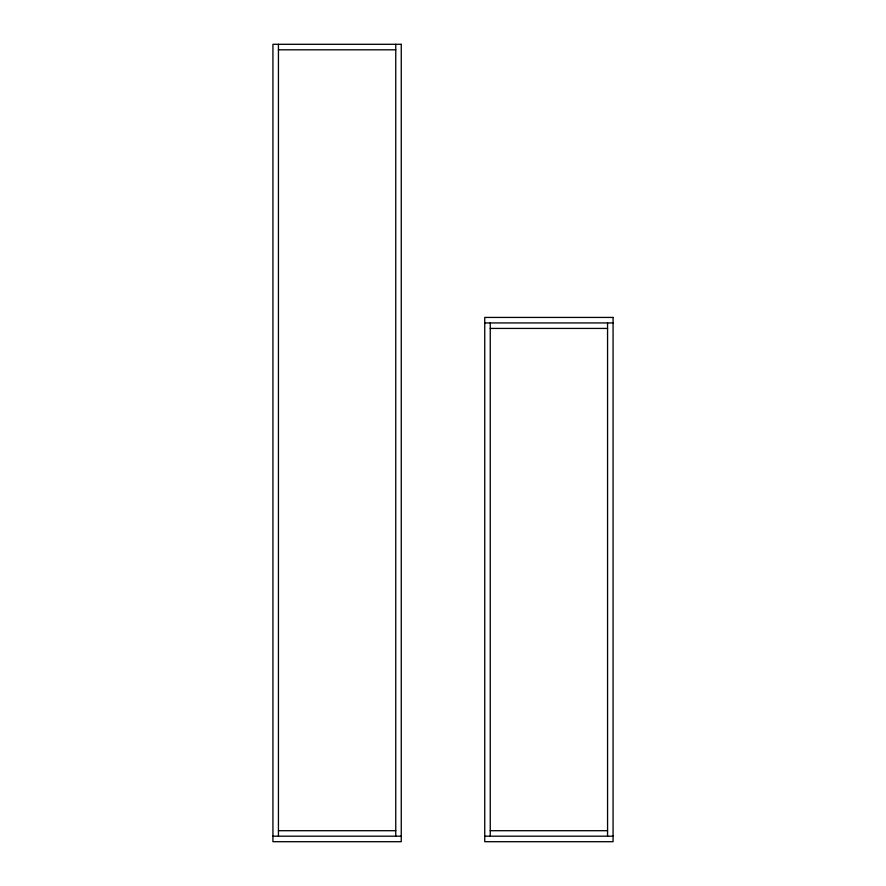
<?xml version="1.0" encoding="UTF-8"?>
<svg xmlns="http://www.w3.org/2000/svg" width="886" height="886" viewBox="0 0 886 886"><rect width="100%" height="100%" fill="white"/><g stroke="black" fill="none" stroke-linecap="round" stroke-linejoin="round"><path stroke-width="1.33" d="M278.437 49.804L395.754 49.804M484.742 322.936L613.068 322.936M490.246 328.429L607.563 328.429M278.437 830.703L395.754 830.703M490.246 830.703L607.563 830.703M272.932 836.196L401.258 836.196M484.742 836.196L613.068 836.196M607.563 322.936L607.563 836.196M490.246 322.936L490.246 836.196M395.754 44.3L395.754 836.196M278.437 44.3L278.437 836.196M401.258 44.3L272.932 44.3L272.932 841.7L401.258 841.7L401.258 44.3M613.068 317.432L484.742 317.432L484.742 841.7L613.068 841.7L613.068 317.432"/></g></svg>
